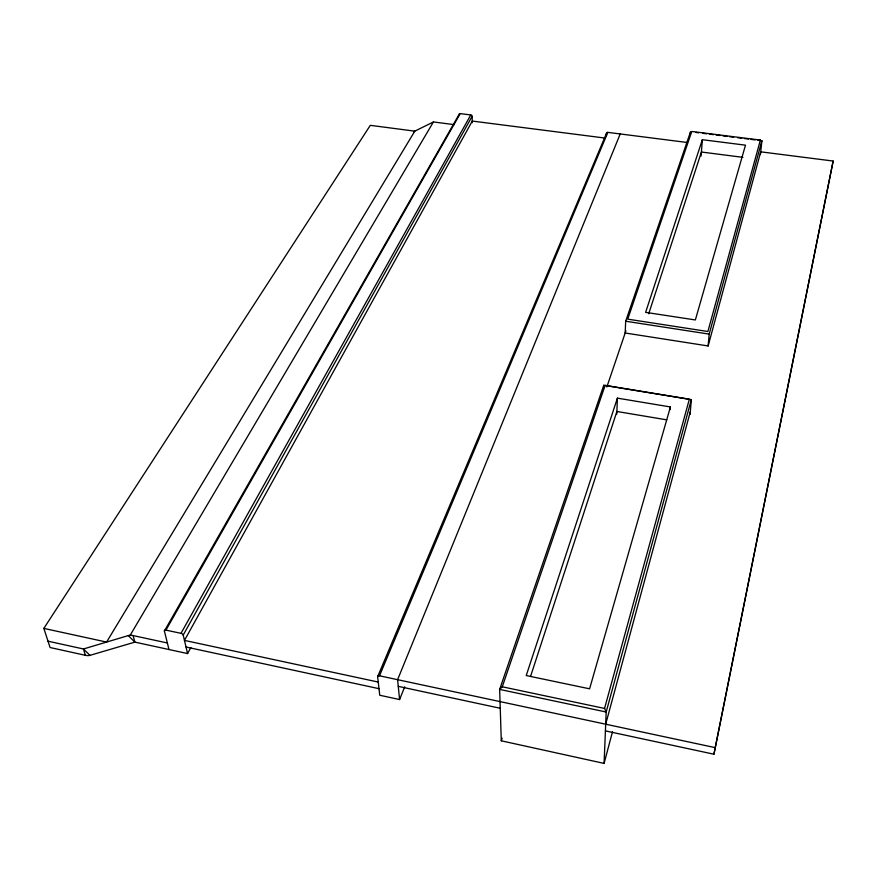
<?xml version="1.0" encoding="UTF-8"?>
<svg xmlns="http://www.w3.org/2000/svg" width="877" height="877" viewBox="0 0 877 877"><rect width="100%" height="100%" fill="white"/><g stroke="black" fill="none" stroke-linecap="round" stroke-linejoin="round"><path stroke-width="1.32" d="M606.369 136.001L606.446 133.425A1.403 1.184 22.5 0 1 607.849 132.383L687.075 142.469M603.672 387.93L603.76 385.277L691.317 399.66L690.122 414.339M616.772 414.152L617.408 398.147L670.412 406.95L670.225 409.614M603.76 385.277L499.649 689.41L501.282 740.813L604.089 763.407L606.182 712.014L691.317 399.66M690.352 134.236L690.528 131.78L625.685 321.223L625.18 332.997L708.134 345.955L760.71 151.831L833.15 161.039L713.933 754.209L605.415 730.892M701.107 156.018L702.356 139.706L745.483 145.165L695.362 319.952L645.615 312.355L702.356 139.706M708.134 345.955L709.186 334.126L761.894 140.748L757.849 140.243M760.436 154.505L761.894 140.748M713.933 754.209L833.15 161.039M604.089 763.407L612.508 731.714M605.689 724.205L690.342 411.664M604.56 708.441L689.344 399.178L605.141 385.343L502.28 686.79L499.649 689.41L606.182 712.014L604.56 708.441L502.28 686.79M670.412 406.95L589.596 688.818L526.233 675.553L617.408 398.147M530.651 676.145L616.882 411.477L666.783 419.853M648.706 313.769L701.414 152.017L742.929 157.345M501.282 740.813L502.148 738.215M606.862 386.943L625.926 330.793M606.446 133.425L377.636 676.715L379.741 695.242L399.594 699.55L404.692 686.844M620.214 133.962L397.599 679.686L399.594 699.55M377.636 676.715A2.116 1.239 22.9 0 1 379.489 675.805L607.849 132.383M43.85 628.403L106.588 642.074L414.81 131.155L370.302 125.334L43.85 628.403L50.088 647.522L85.376 655.305A9.954 5.295 28.4 0 0 89.98 655.338L134.883 642.128L187.579 653.562L190.868 647.566M168.987 649.528L164.394 631.045A2.061 1.151 27.4 0 1 165.939 630.114L181.002 633.337L470.752 114.953A1.381 1.129 31.4 0 1 472.111 116.312L472.341 122.692M187.579 653.562L183.205 635.08L472.111 116.312M165.939 630.114L460.228 113.604L470.752 114.953M164.394 631.045L458.967 114.635A1.381 1.129 31.9 0 1 460.228 113.604M48.027 641.197L83.447 648.98L130.322 634.981L433.424 121.958L454.078 124.622M413.571 131.758L433.424 121.958M695.91 132.46L698.607 132.8M702.641 133.304L706.687 133.819M709.383 134.148L713.418 134.663M716.114 135.003L720.149 135.507M722.845 135.847L726.88 136.352M729.576 136.691L733.611 137.196M737.656 137.7L741.69 138.215M744.387 138.544L748.421 139.059M751.118 139.399L755.152 139.903M604.944 138.062L472.275 121.07L184.466 640.407L378.25 682.054M625.685 321.223L709.186 334.126M379.489 675.805L714.722 747.533M398.268 686.362L500.252 708.276M130.322 634.981L167.354 642.973M186.034 647.007L378.996 688.675M89.98 655.338L83.447 648.98L85.376 655.305M128.305 635.584L134.883 642.128L133.118 635.584M181.002 633.337A2.061 1.162 27.1 0 1 183.205 635.08M760.37 140.068L707.892 331.506L627.735 319.151L691.778 131.462L760.37 140.068"/></g></svg>
